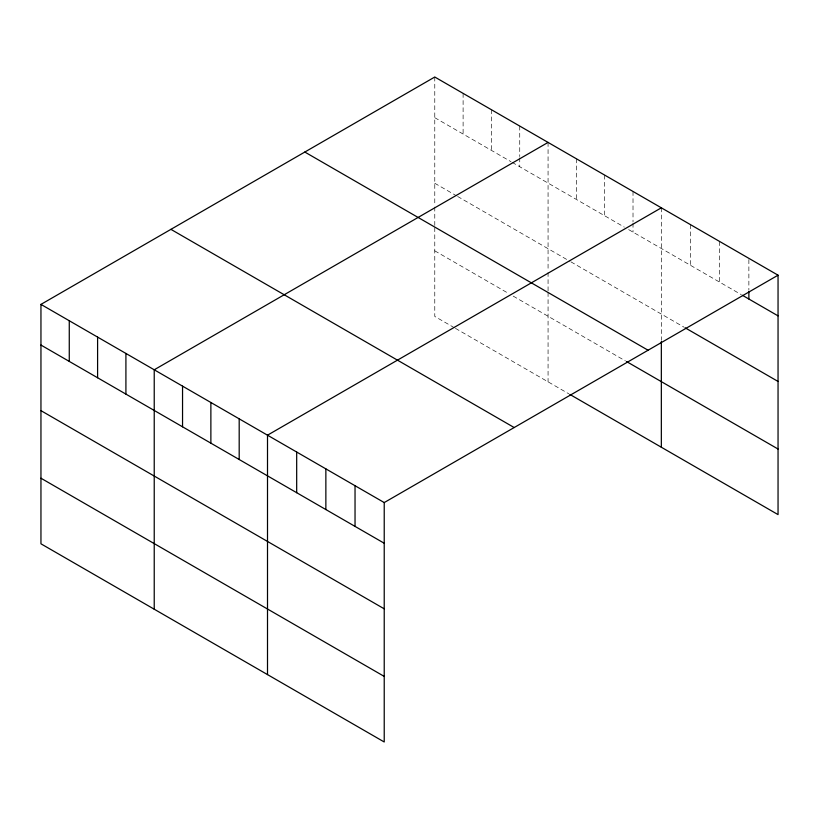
<?xml version="1.0" encoding="UTF-8"?>
<svg xmlns="http://www.w3.org/2000/svg" width="819" height="819" viewBox="0 0 819 819"><rect width="100%" height="100%" fill="white"/><g stroke="black" fill="none" stroke-linecap="round" stroke-linejoin="round"><path stroke-width="0.61" stroke-dasharray="4.09 3.07" d="M434.776 117.68L511.025 161.701M512.11 162.336L624.303 227.109M628.664 229.617L741.308 294.656M434.776 183.272L456.562 195.843M457.657 196.478L569.84 261.251M570.935 261.875L684.029 327.17M434.776 250.839L508.845 293.601M513.206 296.12L625.399 360.892M454.391 327.743L434.776 316.431L434.776 227.068M455.477 328.378L568.755 393.775M748.873 259.623L748.873 290.121M719.696 241.503L719.696 282.176M690.519 224.662L690.519 265.336M661.342 207.811L661.342 340.346M633.015 191.462L633.015 221.969M633.015 223.239L633.015 232.135M604.698 175.112L604.698 215.786M576.381 158.763L576.381 199.437M548.065 142.414L548.065 271.191M548.065 272.44L548.065 291.216M548.065 292.465L548.065 381.828M519.737 126.065L519.737 156.562M519.737 157.842L519.737 166.738M491.42 109.715L491.42 150.379M463.104 93.366L463.104 134.029M434.776 77.017L434.776 205.794M434.776 207.043L434.776 225.819"/><path stroke-width="1.23" d="M40.95 304.392L384.224 502.569L384.224 741.983L40.95 543.806L40.95 304.392L434.776 77.017L778.05 275.194L778.05 514.608L569.84 394.41M548.065 142.414L154.228 369.789L154.228 609.203M661.342 207.811L267.506 435.186L267.506 674.6M384.224 502.569L778.05 275.194M742.393 295.28L778.05 315.868M685.114 327.795L778.05 381.449M304.822 152.047L648.085 350.235M626.484 361.517L778.05 449.027M170.915 229.351L514.178 427.538M40.95 345.055L384.224 543.243M40.95 410.647L384.224 608.824M40.95 478.214L384.224 676.402M748.873 291.4L748.873 299.017M661.342 341.605L661.342 447.225M355.036 485.728L355.036 526.402M325.86 468.877L325.86 509.551M296.683 452.037L296.683 492.71M239.189 418.837L239.189 459.51M210.872 402.487L210.872 443.161M182.545 386.138L182.545 426.812M125.911 353.439L125.911 394.113M97.594 337.09L97.594 377.764M69.267 320.741L69.267 361.404"/></g></svg>
